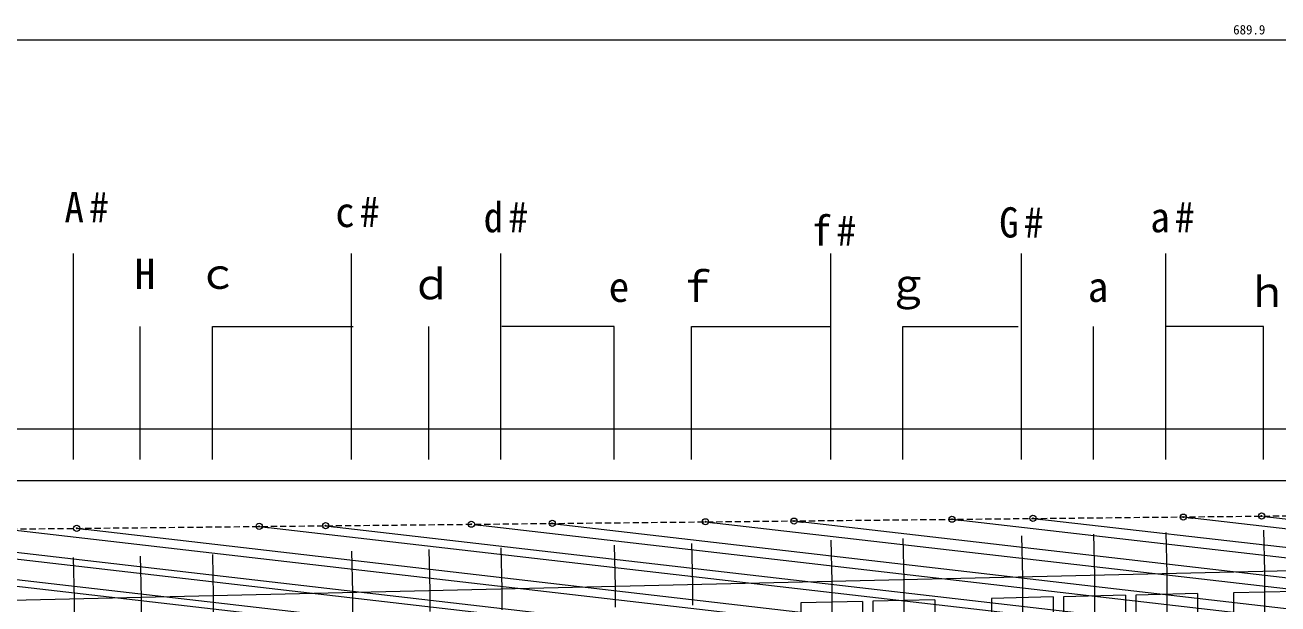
# Model space of a CAD drawing. Units: millimetres, scale not verified. Extents: x -578 to 563, y -303 to 234.
# Drawn here: x -437.1 to -194.1, y 121.4 to 233.6 of the extents above; entities that cross this region are included whole.
import ezdxf
from ezdxf.enums import TextEntityAlignment as Align

# ---------------------------------------------------------------- set-up
doc = ezdxf.new("R2010")
doc.units = ezdxf.units.MM
doc.linetypes.add('CHAIN1', pattern=[8, 5, -1, 1, -1])
doc.linetypes.add('DASHED1', pattern=[1.8, 1.2, -0.6])
for name, color, linetype, lineweight in [('0-0', 7, 'Continuous', 9), ('0-1', 7, 'Continuous', 9), ('0-4', 2, 'Continuous', 9), ('0-5', 7, 'Continuous', 9), ('0-B', 2, 'Continuous', 9)]:
    doc.layers.add(name, color=color, linetype=linetype, lineweight=lineweight)
doc.styles.add('ＭＳ ゴシック', font='')
doc.styles.get('ＭＳ ゴシック').set_extended_font_data('MS Gothic')

# ---------------------------------------------------------------- blocks, each defined once
blk = doc.blocks.new('0123')
at = {"layer": '0-4'}
for p, q in [((-0.545, 0.139), (-0.483, -0.007)), ((-0.451, 0.127), (-0.389, -0.019)), ((-0.358, 0.115), (-0.296, -0.031)), ((-0.264, 0.103), (-0.203, -0.043)), ((-0.171, 0.091), (-0.109, -0.055)), ((-0.078, 0.079), (-0.016, -0.067)), ((0.016, 0.067), (0.078, -0.079)), ((0.109, 0.055), (0.171, -0.091)), ((0.203, 0.043), (0.264, -0.103)), ((0.296, 0.031), (0.358, -0.115)), ((0.389, 0.019), (0.451, -0.127)), ((0.483, 0.007), (0.545, -0.139))]:
    blk.add_line(p, q, dxfattribs=at)

msp = doc.modelspace()

# ---------------------------------------------------------------- linework, layer by layer
at = {"layer": '0-0'}
msp.add_line((524.415, 155.271), (-554.585, 155.271), dxfattribs=at)
msp.add_lwpolyline([(514.415, -137.729), (514.415, 145.271), (-544.585, 145.271), (-544.585, -137.729)], dxfattribs=at)
at = {"layer": '0-1'}
for p, q in [((146.732, 135.585), (-518.585, 120.271)), ((-243.658, 126.599), (-243.658, 122.598)), ((-229.662, 126.921), (-229.662, 122.92)), ((-215.665, 127.243), (-215.665, 123.242)), ((-196.67, 127.681), (-196.67, 123.68)), ((-344.631, 124.275), (-344.631, 120.274)), ((-322.637, 124.781), (-322.637, 120.78)), ((-307.641, 125.126), (-307.641, 121.125)), ((-280.648, 125.748), (-280.648, 121.747)), ((-266.652, 126.07), (-266.652, 122.069)), ((-427.609, 122.365), (-427.609, 118.364)), ((-414.613, 122.664), (-414.613, 118.663)), ((-400.616, 122.987), (-400.616, 118.985)), ((-373.624, 123.608), (-373.624, 119.607)), ((-358.628, 123.953), (-358.628, 119.952)), ((-274.648, 121.885), (-286.648, 121.609)), ((-286.648, 121.609), (-286.648, 49.835)), ((-274.648, 121.885), (-274.648, 50.649)), ((-260.652, 122.207), (-272.652, 121.931)), ((-272.652, 121.931), (-272.652, 50.784)), ((-260.652, 122.207), (-260.652, 51.597)), ((-237.658, 122.736), (-249.658, 122.46)), ((-249.658, 122.46), (-249.658, 52.342)), ((-237.658, 122.736), (-237.658, 53.156)), ((-223.662, 123.058), (-235.662, 122.782)), ((-235.662, 122.782), (-235.662, 53.291)), ((-223.662, 123.058), (-223.662, 54.105)), ((-209.665, 123.38), (-221.665, 123.104)), ((-221.665, 123.104), (-221.665, 54.24)), ((-209.665, 123.38), (-209.665, 55.053)), ((-190.67, 123.818), (-202.67, 123.541)), ((-202.67, 123.541), (-202.67, 55.527))]:
    msp.add_line(p, q, dxfattribs=at)
at = {"layer": '0-1', "color": 6}
for p, q in [((-280.832, 133.746), (-280.648, 125.748)), ((-266.836, 134.068), (-266.652, 126.07)), ((-243.842, 134.597), (-243.658, 126.599)), ((-229.846, 134.919), (-229.662, 126.921)), ((-215.85, 135.241), (-215.665, 127.243)), ((-196.855, 135.679), (-196.67, 127.681)), ((-373.808, 131.606), (-373.624, 123.608)), ((-358.812, 131.951), (-358.628, 123.953)), ((-344.815, 132.273), (-344.631, 124.275)), ((-322.821, 132.779), (-322.637, 124.781)), ((-307.825, 133.124), (-307.641, 125.126)), ((-427.793, 130.363), (-427.609, 122.365)), ((-414.797, 130.662), (-414.613, 122.664)), ((-400.801, 130.984), (-400.616, 122.987))]:
    msp.add_line(p, q, dxfattribs=at)
at = {"layer": '0-1', "color": 4, "linetype": 'CHAIN1'}
for p, q in [((-280.648, 121.747), (-280.648, 71.55)), ((-266.652, 122.069), (-266.652, 75.957)), ((-243.658, 122.598), (-243.658, 73.327)), ((-229.662, 122.92), (-229.662, 77.886)), ((-215.665, 123.242), (-215.665, 80.515)), ((-196.67, 123.68), (-196.67, 78.938))]:
    msp.add_line(p, q, dxfattribs=at)
at = {"layer": '0-4', "color": 4}
msp.add_line((-544.585, 230.712), (145.308, 230.712), dxfattribs=at)
at = {"layer": '0-4', "color": 4, "linetype": 'DASHED1'}
msp.add_line((-24.672, 140.138), (-489.387, 135.333), dxfattribs=at)
at = {"layer": '0-4'}
msp.add_line((-240.83, 137.881), (242.986, 82.644), dxfattribs=at)
for points in [[(-537.415, 136.208), (260.448, 44.225), (474.791, 56.955)], [(-529.096, 136.539), (259.34, 45.663), (483.983, 59.746)], [(-391.62, 136.406), (248.841, 62.6), (492.809, 73.883)], [(-378.246, 136.482), (248.089, 64.262), (501.862, 76.093)], [(-304.54, 137.244), (244.567, 74.155), (492.862, 85.491)], [(-287.348, 137.444), (244.079, 76.107), (501.862, 87.679)], [(-256.724, 137.739), (243.261, 80.143), (474.862, 92.487)], [(-211.834, 138.225), (242.786, 85.973), (492.862, 97.406)], [(-196.651, 138.36), (242.773, 88.097), (501.862, 99.343)], [(-440.071, 135.843), (252.389, 55.873), (474.97, 69.44)], [(-426.516, 135.983), (251.492, 57.416), (483.862, 71.695)]]:
    msp.add_lwpolyline(points, dxfattribs=at)
at = {"layer": '0-4', "color": 6}
for points in [[(-349.978, 136.774), (246.638, 67.902), (474.862, 80.722)], [(-334.273, 136.936), (245.965, 69.802), (483.862, 82.993)]]:
    msp.add_lwpolyline(points, dxfattribs=at)
at = {"layer": '0-4', "color": 134}
for points in [[(-484.409, 135.384), (256.31, 49.829), (492.969, 62.425)], [(-474.16, 135.49), (255.423, 51.15), (501.711, 64.748)]]:
    msp.add_lwpolyline(points, dxfattribs=at)
at = {"layer": '0-5'}
for centre, radius in [((-241.601, 137.97), 0.6), ((-212.437, 138.216), 0.6), ((-197.247, 138.428), 0.6), ((-427.112, 136.051), 0.6), ((-427.112, 136.051), 0.1), ((-391.719, 136.418), 0.6), ((-391.719, 136.418), 0.1), ((-378.842, 136.55), 0.6), ((-378.842, 136.55), 0.1), ((-350.574, 136.843), 0.6), ((-350.574, 136.843), 0.1), ((-334.869, 137.005), 0.6), ((-334.869, 137.005), 0.1), ((-305.137, 137.313), 0.6), ((-305.137, 137.313), 0.1), ((-287.95, 137.435), 0.6), ((-287.95, 137.435), 0.1), ((-257.32, 137.807), 0.6), ((-257.32, 137.807), 0.1), ((-241.601, 137.97), 0.1), ((-212.437, 138.216), 0.1), ((-197.247, 138.428), 0.1)]:
    msp.add_circle(centre, radius, dxfattribs=at)
at = {"layer": '0-B', "color": 1}
for p, q in [((-427.76, 149.369), (-427.76, 189.277)), ((-373.808, 149.369), (-373.808, 189.277)), ((-344.815, 149.369), (-344.815, 189.277)), ((-280.832, 149.369), (-280.832, 189.277)), ((-243.842, 149.369), (-243.842, 189.277)), ((-215.844, 149.369), (-215.844, 189.277)), ((-414.797, 149.369), (-414.797, 175.132)), ((-400.801, 149.369), (-400.801, 175.132)), ((-400.801, 175.132), (-373.515, 175.132)), ((-358.812, 149.369), (-358.812, 175.132)), ((-322.821, 175.132), (-344.665, 175.132)), ((-322.821, 149.369), (-322.821, 175.132)), ((-307.825, 149.369), (-307.825, 175.132)), ((-307.825, 175.132), (-280.844, 175.132)), ((-266.836, 149.369), (-266.836, 175.132)), ((-266.836, 175.132), (-244.475, 175.132)), ((-229.84, 149.369), (-229.84, 175.132)), ((-196.855, 175.132), (-215.975, 175.132)), ((-196.855, 149.369), (-196.855, 175.132))]:
    msp.add_line(p, q, dxfattribs=at)

# ---------------------------------------------------------------- block references
at = {"layer": '0-4'}
for p in [(-390.395, 136.267), (-377.518, 136.4), (-349.25, 136.693), (-333.544, 136.855), (-303.812, 137.162), (-286.626, 137.285), (-255.995, 137.657), (-240.276, 137.819), (-211.112, 138.066), (-195.923, 138.278), (-425.788, 135.901)]:
    msp.add_blockref('0123', p, dxfattribs=at)

# ---------------------------------------------------------------- texts
at = {"layer": '0-4', "color": 4, "style": 'ＭＳ ゴシック'}
msp.add_text('689.9', height=1.833, dxfattribs=at).set_placement((-202.764, 231.212), align=Align.BOTTOM_LEFT)
at = {"layer": '0-B', "style": 'ＭＳ ゴシック'}
for s, p in [('H', (-415.866, 180.689)), ('ｃ', (-403.742, 180.689)), ('ｄ', (-362.319, 178.668)), ('ｆ', (-310.793, 178.163)), ('ｇ', (-269.876, 178.668)), ('ｈ', (-200.164, 177.153)), ('e', (-323.927, 178.163)), ('a', (-230.979, 178.163))]:
    msp.add_text(s, height=5.865, dxfattribs=at).set_placement(p, align=Align.BOTTOM_LEFT)
at = {"layer": '0-B', "char_height": 5.865, "attachment_point": 7, "style": 'ＭＳ ゴシック'}
for s, insert in [('\\T1.27;\\W0.95;A#', (-429.505, 195.339)), ('\\T1.27;\\W0.95;c#', (-376.969, 194.328)), ('\\T1.27;\\W0.95;d#', (-348.175, 193.318)), ('\\T1.27;\\W0.95;f#', (-284.525, 190.792)), ('\\T1.27;\\W0.95;G#', (-248.154, 192.308)), ('\\T1.27;\\W0.95;a#', (-218.855, 193.318))]:
    msp.add_mtext(s, dxfattribs=dict(at, insert=insert))

doc.saveas('drawing.dxf')
